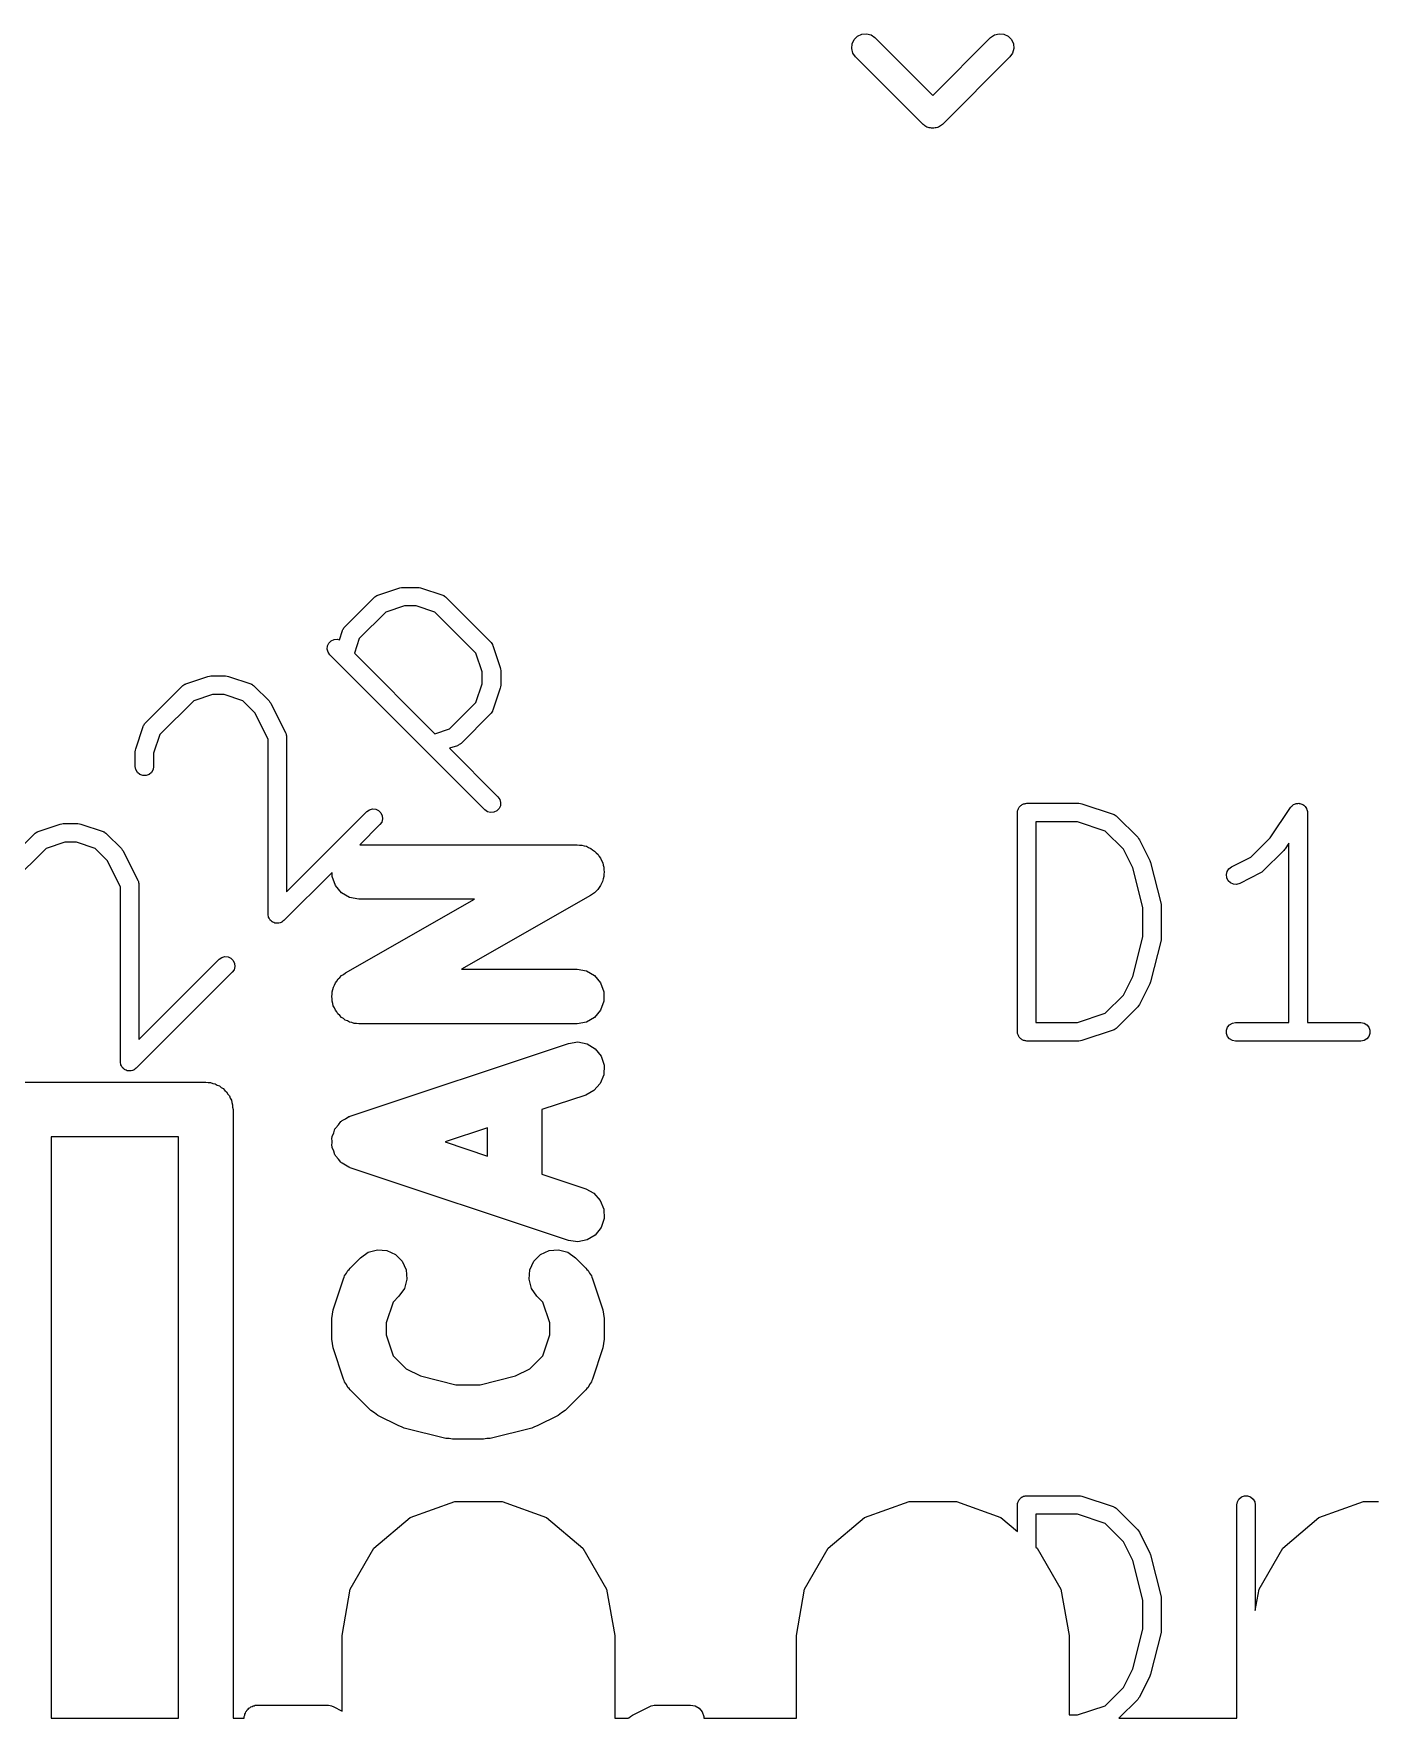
# Model space of a CAD drawing. Extents: x -2.2 to 86.5, y -78.6 to 9.2.
# Drawn here: x 23.05 to 30.43, y -65.95 to -56.68 of the extents above; entities that cross this region are included whole.
import ezdxf

# ---------------------------------------------------------------- set-up
doc = ezdxf.new("R2010")
doc.units = 0
doc.header["$MEASUREMENT"] = 0
doc.layers.add('BLACK', color=7, linetype='CONTINUOUS')

msp = doc.modelspace()

# ---------------------------------------------------------------- linework, layer by layer
at = {"layer": 'Black'}
for p, q in [((27.5563, -56.7359), (27.5673, -56.7123)), ((27.5673, -56.7123), (27.5858, -56.6939)), ((27.5858, -56.6939), (27.6094, -56.6828)), ((27.6094, -56.6828), (27.6353, -56.6806)), ((27.6353, -56.6806), (27.6605, -56.6873)), ((27.6605, -56.6873), (27.6818, -56.7023)), ((27.6818, -56.7023), (28, -57.0205)), ((28, -57.0205), (28.3182, -56.7023)), ((28.3182, -56.7023), (28.3395, -56.6873)), ((28.3395, -56.6873), (28.3647, -56.6806)), ((28.3647, -56.6806), (28.3906, -56.6828)), ((28.3906, -56.6828), (28.4142, -56.6939)), ((28.4142, -56.6939), (28.4327, -56.7123)), ((28.4327, -56.7123), (28.4437, -56.7359)), ((27.5541, -56.7618), (27.5563, -56.7359)), ((27.5608, -56.787), (27.5541, -56.7618)), ((27.5757, -56.8083), (27.5608, -56.787)), ((27.947, -57.1796), (27.5757, -56.8083)), ((28.4243, -56.8083), (28.053, -57.1796)), ((28.4392, -56.787), (28.4243, -56.8083)), ((28.4459, -56.7618), (28.4392, -56.787)), ((28.4437, -56.7359), (28.4459, -56.7618)), ((27.9523, -57.1833), (27.947, -57.1796)), ((27.957, -57.188), (27.9523, -57.1833)), ((27.9629, -57.1907), (27.957, -57.188)), ((27.9683, -57.1945), (27.9629, -57.1907)), ((28.0371, -57.1907), (28.0317, -57.1945)), ((28.043, -57.188), (28.0371, -57.1907)), ((28.0477, -57.1833), (28.043, -57.188)), ((28.053, -57.1796), (28.0477, -57.1833)), ((27.9746, -57.1962), (27.9683, -57.1945)), ((27.9806, -57.199), (27.9746, -57.1962)), ((27.9871, -57.1995), (27.9806, -57.199)), ((27.9935, -57.2012), (27.9871, -57.1995)), ((28, -57.2007), (27.9935, -57.2012)), ((28.0065, -57.2012), (28, -57.2007)), ((28.0129, -57.1995), (28.0065, -57.2012)), ((28.0194, -57.199), (28.0129, -57.1995)), ((28.0254, -57.1962), (28.0194, -57.199)), ((28.0317, -57.1945), (28.0254, -57.1962)), ((24.7641, -59.9453), (24.9266, -59.7828)), ((24.9266, -59.7828), (24.929, -59.7811)), ((24.929, -59.7811), (24.9309, -59.779)), ((24.9309, -59.779), (24.9362, -59.7761)), ((24.9362, -59.7761), (24.941, -59.7727)), ((24.941, -59.7727), (24.9439, -59.772)), ((24.9439, -59.772), (24.9464, -59.7706)), ((24.9464, -59.7706), (25.0683, -59.7299)), ((25.0683, -59.7299), (25.0764, -59.7287)), ((25.0764, -59.7287), (25.0844, -59.7273)), ((25.0844, -59.7273), (25.1656, -59.7273)), ((25.1656, -59.7273), (25.1736, -59.7287)), ((25.1736, -59.7287), (25.1817, -59.7299)), ((25.1817, -59.7299), (25.3036, -59.7706)), ((25.3036, -59.7706), (25.3061, -59.772)), ((25.3061, -59.772), (25.309, -59.7727)), ((25.309, -59.7727), (25.3138, -59.7761)), ((25.3138, -59.7761), (25.3191, -59.779)), ((25.3191, -59.779), (25.321, -59.7811)), ((25.321, -59.7811), (25.3234, -59.7828)), ((25.3234, -59.7828), (25.5672, -60.0266)), ((24.9899, -59.8632), (24.8444, -60.0087)), ((25.0926, -59.8289), (24.9899, -59.8632)), ((25.1574, -59.8289), (25.0926, -59.8289)), ((25.2601, -59.8632), (25.1574, -59.8289)), ((25.4868, -60.0899), (25.2601, -59.8632)), ((24.7352, -60.0151), (24.7518, -59.9652)), ((24.7518, -59.9652), (24.7532, -59.9626)), ((24.7532, -59.9626), (24.754, -59.9598)), ((24.754, -59.9598), (24.7574, -59.9549)), ((24.7574, -59.9549), (24.7602, -59.9497)), ((24.7602, -59.9497), (24.7624, -59.9477)), ((24.7624, -59.9477), (24.7641, -59.9453)), ((24.6681, -60.0669), (24.6697, -60.0494)), ((24.6697, -60.0494), (24.6771, -60.0334)), ((24.6771, -60.0334), (24.6896, -60.0209)), ((24.6896, -60.0209), (24.7056, -60.0134)), ((24.7056, -60.0134), (24.7232, -60.0119)), ((24.7232, -60.0119), (24.7352, -60.0151)), ((24.8444, -60.0087), (24.8175, -60.0894)), ((25.5672, -60.0266), (25.5688, -60.029)), ((25.5688, -60.029), (25.571, -60.0309)), ((25.571, -60.0309), (25.5739, -60.0362)), ((25.5739, -60.0362), (25.5773, -60.041)), ((25.5773, -60.041), (25.578, -60.0439)), ((25.578, -60.0439), (25.5794, -60.0464)), ((25.5794, -60.0464), (25.6201, -60.1683)), ((24.6727, -60.084), (24.6681, -60.0669)), ((24.6828, -60.0984), (24.6727, -60.084)), ((25.536, -60.9515), (24.6828, -60.0984)), ((24.8175, -60.0894), (25.2606, -60.5325)), ((25.5211, -60.1926), (25.4868, -60.0899)), ((23.8902, -60.2581), (24.0121, -60.2174)), ((24.0121, -60.2174), (24.0201, -60.2162)), ((24.0201, -60.2162), (24.0281, -60.2148)), ((24.0281, -60.2148), (24.1094, -60.2148)), ((24.1094, -60.2148), (24.1174, -60.2162)), ((24.1174, -60.2162), (24.1254, -60.2174)), ((24.1254, -60.2174), (24.2473, -60.2581)), ((25.5211, -60.2574), (25.5211, -60.1926)), ((25.6201, -60.1683), (25.6213, -60.1764)), ((25.6213, -60.1764), (25.6227, -60.1844)), ((25.6227, -60.1844), (25.6227, -60.2656)), ((23.6672, -60.4735), (23.8703, -60.2703)), ((23.8703, -60.2703), (23.8727, -60.2686)), ((23.8727, -60.2686), (23.8747, -60.2665)), ((23.8747, -60.2665), (23.8799, -60.2636)), ((23.8799, -60.2636), (23.8848, -60.2602)), ((23.8848, -60.2602), (23.8876, -60.2595)), ((23.8876, -60.2595), (23.8902, -60.2581)), ((24.0364, -60.3164), (23.9337, -60.3507)), ((24.1011, -60.3164), (24.0364, -60.3164)), ((24.2038, -60.3507), (24.1011, -60.3164)), ((24.2473, -60.2581), (24.2499, -60.2595)), ((24.2499, -60.2595), (24.2527, -60.2602)), ((24.2527, -60.2602), (24.2576, -60.2636)), ((24.2576, -60.2636), (24.2628, -60.2665)), ((24.2628, -60.2665), (24.2648, -60.2687)), ((24.2648, -60.2687), (24.2672, -60.2703)), ((24.2672, -60.2703), (24.3484, -60.3516)), ((25.4868, -60.3601), (25.5211, -60.2574)), ((25.6201, -60.2817), (25.5794, -60.4036)), ((25.6213, -60.2736), (25.6201, -60.2817)), ((25.6227, -60.2656), (25.6213, -60.2736)), ((23.9337, -60.3507), (23.7475, -60.5368)), ((24.2707, -60.4176), (24.2038, -60.3507)), ((24.3429, -60.562), (24.2707, -60.4176)), ((24.3484, -60.3516), (24.3531, -60.3582)), ((24.3531, -60.3582), (24.3579, -60.3648)), ((24.3579, -60.3648), (24.4392, -60.5273)), ((25.3413, -60.5056), (25.4868, -60.3601)), ((25.5672, -60.4234), (25.4047, -60.5859)), ((25.5688, -60.421), (25.5672, -60.4234)), ((25.571, -60.4191), (25.5688, -60.421)), ((25.5739, -60.4138), (25.571, -60.4191)), ((25.5773, -60.409), (25.5739, -60.4138)), ((25.578, -60.4061), (25.5773, -60.409)), ((25.5794, -60.4036), (25.578, -60.4061)), ((23.6143, -60.6152), (23.6549, -60.4933)), ((23.6549, -60.4933), (23.6563, -60.4907)), ((23.6563, -60.4907), (23.6571, -60.4879)), ((23.6571, -60.4879), (23.6605, -60.483)), ((23.6605, -60.483), (23.6633, -60.4778)), ((23.6633, -60.4778), (23.6655, -60.4759)), ((23.6655, -60.4759), (23.6672, -60.4735)), ((24.4392, -60.5273), (24.44, -60.5301)), ((25.2606, -60.5325), (25.3413, -60.5056)), ((23.6131, -60.6232), (23.6143, -60.6152)), ((23.7475, -60.5368), (23.7133, -60.6395)), ((24.3429, -61.525), (24.3429, -60.562)), ((24.44, -60.5301), (24.4415, -60.5326)), ((24.4415, -60.5326), (24.4425, -60.5385)), ((24.4425, -60.5385), (24.4442, -60.5442)), ((24.4442, -60.5442), (24.444, -60.5471)), ((24.444, -60.5471), (24.4445, -60.55)), ((24.4445, -60.55), (24.4445, -61.4024)), ((25.3848, -60.5982), (25.3409, -60.6128)), ((25.3409, -60.6128), (25.6078, -60.8797)), ((25.3874, -60.5968), (25.3848, -60.5982)), ((25.3902, -60.596), (25.3874, -60.5968)), ((25.3951, -60.5926), (25.3902, -60.596)), ((25.4003, -60.5898), (25.3951, -60.5926)), ((25.4023, -60.5876), (25.4003, -60.5898)), ((25.4047, -60.5859), (25.4023, -60.5876)), ((23.6117, -60.6313), (23.6131, -60.6232)), ((23.6117, -60.7125), (23.6117, -60.6313)), ((23.6148, -60.7299), (23.6117, -60.7125)), ((23.7133, -60.7125), (23.7102, -60.7299)), ((23.7133, -60.6395), (23.7133, -60.7125)), ((23.6236, -60.7452), (23.6148, -60.7299)), ((23.6371, -60.7565), (23.6236, -60.7452)), ((23.6537, -60.7625), (23.6371, -60.7565)), ((23.6713, -60.7625), (23.6537, -60.7625)), ((23.6879, -60.7565), (23.6713, -60.7625)), ((23.7014, -60.7452), (23.6879, -60.7565)), ((23.7102, -60.7299), (23.7014, -60.7452)), ((25.6078, -60.8797), (25.6179, -60.8942)), ((25.6179, -60.8942), (25.6225, -60.9112)), ((24.4445, -61.4024), (24.886, -60.961)), ((24.886, -60.961), (24.9004, -60.9508)), ((24.9004, -60.9508), (24.9174, -60.9463)), ((24.9174, -60.9463), (24.935, -60.9478)), ((24.935, -60.9478), (24.951, -60.9553)), ((24.951, -60.9553), (24.9635, -60.9677)), ((24.9635, -60.9677), (24.9709, -60.9837)), ((24.9709, -60.9837), (24.9725, -61.0013)), ((25.5504, -60.9617), (25.536, -60.9515)), ((25.5674, -60.9662), (25.5504, -60.9617)), ((25.585, -60.9647), (25.5674, -60.9662)), ((25.601, -60.9572), (25.585, -60.9647)), ((25.6135, -60.9448), (25.601, -60.9572)), ((25.6209, -60.9288), (25.6135, -60.9448)), ((25.6225, -60.9112), (25.6209, -60.9288)), ((28.4665, -60.966), (28.4672, -60.9617)), ((28.4665, -62.1725), (28.4665, -60.966)), ((28.4672, -60.9572), (28.4688, -60.9531)), ((28.4672, -60.9617), (28.4672, -60.9572)), ((28.4688, -60.9531), (28.4695, -60.9487)), ((28.4695, -60.9487), (28.4717, -60.9448)), ((28.4717, -60.9448), (28.4733, -60.9406)), ((28.4733, -60.9406), (28.4761, -60.9372)), ((28.4761, -60.9372), (28.4783, -60.9334)), ((28.4783, -60.9334), (28.4818, -60.9305)), ((28.4818, -60.9305), (28.4846, -60.9271)), ((28.4846, -60.9271), (28.4885, -60.9249)), ((28.4885, -60.9249), (28.4919, -60.9221)), ((28.4919, -60.9221), (28.496, -60.9205)), ((28.496, -60.9205), (28.4999, -60.9183)), ((28.4999, -60.9183), (28.5043, -60.9175)), ((28.5043, -60.9175), (28.5084, -60.916)), ((28.5084, -60.916), (28.5129, -60.916)), ((28.5129, -60.916), (28.5173, -60.9152)), ((28.5173, -60.9152), (28.8045, -60.9152)), ((28.8045, -60.9152), (28.8125, -60.9167)), ((28.8125, -60.9167), (28.8206, -60.9179)), ((28.8206, -60.9179), (28.9929, -60.9753)), ((28.9929, -60.9753), (28.9955, -60.9767)), ((28.9955, -60.9767), (28.9983, -60.9775)), ((28.9983, -60.9775), (29.0032, -60.9809)), ((29.0032, -60.9809), (29.0085, -60.9837)), ((29.0085, -60.9837), (29.0104, -60.9859)), ((29.0104, -60.9859), (29.0128, -60.9876)), ((29.0128, -60.9876), (29.1277, -61.1025)), ((29.8566, -61.106), (29.9688, -60.9379)), ((29.9688, -60.9379), (29.9707, -60.9358)), ((29.9707, -60.9358), (29.9721, -60.9334)), ((29.9721, -60.9334), (29.9768, -60.9295)), ((29.9768, -60.9295), (29.9809, -60.9251)), ((29.9809, -60.9251), (29.9835, -60.9239)), ((29.9835, -60.9239), (29.9856, -60.9221)), ((29.9856, -60.9221), (29.9913, -60.92)), ((29.9913, -60.92), (29.9968, -60.9173)), ((29.9968, -60.9173), (29.9996, -60.917)), ((29.9996, -60.917), (30.0022, -60.916)), ((30.0022, -60.916), (30.0083, -60.916)), ((30.0083, -60.916), (30.0143, -60.9154)), ((30.0143, -60.9154), (30.017, -60.916)), ((30.017, -60.916), (30.0198, -60.916)), ((30.0198, -60.916), (30.0255, -60.9181)), ((30.0255, -60.9181), (30.0314, -60.9195)), ((30.0314, -60.9195), (30.0338, -60.9211)), ((30.0338, -60.9211), (30.0364, -60.9221)), ((30.0364, -60.9221), (30.0411, -60.926)), ((30.0411, -60.926), (30.0461, -60.9293)), ((30.0461, -60.9293), (30.0478, -60.9316)), ((30.0478, -60.9316), (30.0499, -60.9334)), ((30.0499, -60.9334), (30.053, -60.9386)), ((30.053, -60.9386), (30.0566, -60.9435)), ((30.0566, -60.9435), (30.0574, -60.9462)), ((30.0574, -60.9462), (30.0588, -60.9487)), ((30.0588, -60.9487), (30.0598, -60.9546)), ((30.0598, -60.9546), (30.0615, -60.9605)), ((30.0615, -60.9605), (30.0613, -60.9633)), ((30.0613, -60.9633), (30.0618, -60.966)), ((30.0618, -60.966), (30.0618, -62.1217)), ((22.8547, -61.286), (23.0578, -61.0828)), ((23.0578, -61.0828), (23.0602, -61.0811)), ((23.0602, -61.0811), (23.0622, -61.079)), ((23.0622, -61.079), (23.0674, -61.0761)), ((23.0674, -61.0761), (23.0723, -61.0727)), ((23.0723, -61.0727), (23.0751, -61.072)), ((23.0751, -61.072), (23.0777, -61.0706)), ((23.0777, -61.0706), (23.1996, -61.0299)), ((23.1996, -61.0299), (23.2076, -61.0287)), ((23.2076, -61.0287), (23.2156, -61.0273)), ((23.2156, -61.0273), (23.2969, -61.0273)), ((23.2969, -61.0273), (23.3049, -61.0287)), ((23.3049, -61.0287), (23.3129, -61.0299)), ((23.3129, -61.0299), (23.4348, -61.0706)), ((23.4348, -61.0706), (23.4374, -61.072)), ((23.4374, -61.072), (23.4402, -61.0727)), ((23.4402, -61.0727), (23.4451, -61.0761)), ((23.4451, -61.0761), (23.4503, -61.079)), ((23.4503, -61.079), (23.4523, -61.0812)), ((23.4523, -61.0812), (23.4547, -61.0828)), ((23.4547, -61.0828), (23.5359, -61.1641)), ((24.9578, -61.0328), (24.8477, -61.1429)), ((24.9679, -61.0183), (24.9578, -61.0328)), ((24.9725, -61.0013), (24.9679, -61.0183)), ((28.5681, -61.0168), (28.5681, -62.1217)), ((28.7963, -61.0168), (28.5681, -61.0168)), ((28.9494, -61.0679), (28.7963, -61.0168)), ((29.05, -61.1685), (28.9494, -61.0679)), ((23.1212, -61.1632), (22.935, -61.3493)), ((23.2239, -61.1289), (23.1212, -61.1632)), ((23.2886, -61.1289), (23.2239, -61.1289)), ((23.3913, -61.1632), (23.2886, -61.1289)), ((23.4582, -61.2301), (23.3913, -61.1632)), ((23.5359, -61.1641), (23.5406, -61.1708)), ((23.5406, -61.1708), (23.5454, -61.1773)), ((23.5454, -61.1773), (23.6267, -61.3398)), ((24.8477, -61.1429), (26.0429, -61.1429)), ((26.0429, -61.1429), (26.0561, -61.1452)), ((26.0561, -61.1452), (26.0696, -61.1453)), ((26.0696, -61.1453), (26.0816, -61.1497)), ((26.0816, -61.1497), (26.0942, -61.1519)), ((26.0942, -61.1519), (26.1058, -61.1586)), ((26.1058, -61.1586), (26.1184, -61.1633)), ((26.1184, -61.1633), (26.1282, -61.1716)), ((26.1282, -61.1716), (26.1393, -61.1779)), ((26.1393, -61.1779), (26.1479, -61.1883)), ((29.1013, -61.271), (29.05, -61.1685)), ((29.1277, -61.1025), (29.1324, -61.1092)), ((29.1324, -61.1092), (29.1372, -61.1157)), ((29.1372, -61.1157), (29.1947, -61.2306)), ((29.7511, -61.2116), (29.8566, -61.106)), ((29.932, -61.1743), (29.8171, -61.2892)), ((29.9349, -61.1702), (29.932, -61.1743)), ((29.9384, -61.1666), (29.9349, -61.1702)), ((29.9602, -61.1338), (29.9384, -61.1666)), ((29.9602, -62.1217), (29.9602, -61.1338)), ((23.5304, -61.3745), (23.4582, -61.2301)), ((26.1479, -61.1883), (26.1582, -61.197)), ((26.1582, -61.197), (26.1645, -61.2081)), ((26.1645, -61.2081), (26.1728, -61.2179)), ((26.1728, -61.2179), (26.1774, -61.2305)), ((26.1774, -61.2305), (26.184, -61.2422)), ((26.184, -61.2422), (26.1862, -61.2548)), ((26.1862, -61.2548), (26.1906, -61.2668)), ((26.1906, -61.2668), (26.1906, -61.2803)), ((29.1947, -61.2306), (29.1963, -61.2359)), ((29.1963, -61.2359), (29.1985, -61.241)), ((29.1985, -61.241), (29.256, -61.4708)), ((29.6294, -61.2758), (29.6436, -61.2653)), ((29.6436, -61.2653), (29.7511, -61.2116)), ((23.6267, -61.3398), (23.6275, -61.3426)), ((23.6275, -61.3426), (23.629, -61.3451)), ((23.629, -61.3451), (23.63, -61.351)), ((23.63, -61.351), (23.6317, -61.3567)), ((23.6317, -61.3567), (23.6315, -61.3596)), ((23.6315, -61.3596), (23.632, -61.3625)), ((23.632, -61.3625), (23.632, -62.2149)), ((24.6951, -61.2955), (24.4297, -61.5609)), ((24.6951, -61.3189), (24.6951, -61.2955)), ((24.713, -61.3679), (24.6951, -61.3189)), ((26.1771, -61.3558), (26.1728, -61.3679)), ((26.1836, -61.3448), (26.1771, -61.3558)), ((26.186, -61.3315), (26.1836, -61.3448)), ((26.1906, -61.3189), (26.186, -61.3315)), ((26.1906, -61.2803), (26.1929, -61.2935)), ((26.1929, -61.2935), (26.1906, -61.3061)), ((26.1906, -61.3061), (26.1906, -61.3189)), ((29.1559, -61.4894), (29.1013, -61.271)), ((29.6156, -61.3077), (29.6197, -61.2906)), ((29.6176, -61.3252), (29.6156, -61.3077)), ((29.6255, -61.341), (29.6176, -61.3252)), ((29.6197, -61.2906), (29.6294, -61.2758)), ((29.6383, -61.3532), (29.6255, -61.341)), ((29.6545, -61.3602), (29.6383, -61.3532)), ((29.6721, -61.3612), (29.6545, -61.3602)), ((29.689, -61.3562), (29.6721, -61.3612)), ((29.8039, -61.2987), (29.689, -61.3562)), ((29.8105, -61.2939), (29.8039, -61.2987)), ((29.8171, -61.2892), (29.8105, -61.2939)), ((23.5304, -62.3375), (23.5304, -61.3745)), ((24.7464, -61.4078), (24.713, -61.3679)), ((24.7916, -61.4338), (24.7464, -61.4078)), ((24.7684, -61.8483), (25.478, -61.4429)), ((24.8429, -61.4429), (24.7916, -61.4338)), ((25.478, -61.4429), (24.8429, -61.4429)), ((26.1173, -61.4231), (25.4077, -61.8286)), ((26.1276, -61.4145), (26.1173, -61.4231)), ((26.1393, -61.4078), (26.1276, -61.4145)), ((26.1475, -61.398), (26.1393, -61.4078)), ((26.1573, -61.3898), (26.1475, -61.398)), ((26.1641, -61.3782), (26.1573, -61.3898)), ((26.1728, -61.3679), (26.1641, -61.3782)), ((24.3441, -61.5315), (24.3429, -61.525)), ((24.3447, -61.5381), (24.3441, -61.5315)), ((24.3456, -61.5402), (24.3447, -61.5381)), ((24.346, -61.5424), (24.3456, -61.5402)), ((24.3493, -61.5481), (24.346, -61.5424)), ((24.3521, -61.5541), (24.3493, -61.5481)), ((29.1559, -61.6492), (29.1559, -61.4894)), ((29.256, -61.4708), (29.2564, -61.477)), ((29.2564, -61.477), (29.2575, -61.4831)), ((29.2575, -61.4831), (29.2575, -61.6555)), ((24.3537, -61.5557), (24.3521, -61.5541)), ((24.3548, -61.5577), (24.3537, -61.5557)), ((24.3599, -61.5619), (24.3548, -61.5577)), ((24.3646, -61.5666), (24.3599, -61.5619)), ((24.3666, -61.5676), (24.3646, -61.5666)), ((24.3683, -61.569), (24.3666, -61.5676)), ((24.3746, -61.5713), (24.3683, -61.569)), ((24.3806, -61.5741), (24.3746, -61.5713)), ((24.3828, -61.5743), (24.3806, -61.5741)), ((24.3849, -61.575), (24.3828, -61.5743)), ((24.3916, -61.575), (24.3849, -61.575)), ((24.3982, -61.5756), (24.3916, -61.575)), ((24.4003, -61.575), (24.3982, -61.5756)), ((24.4026, -61.575), (24.4003, -61.575)), ((24.4088, -61.5728), (24.4026, -61.575)), ((24.4152, -61.571), (24.4088, -61.5728)), ((24.417, -61.5698), (24.4152, -61.571)), ((24.4191, -61.569), (24.417, -61.5698)), ((24.4242, -61.5647), (24.4191, -61.569)), ((24.4297, -61.5609), (24.4242, -61.5647)), ((29.1013, -61.8676), (29.1559, -61.6492)), ((29.256, -61.6678), (29.1985, -61.8976)), ((29.2564, -61.6616), (29.256, -61.6678)), ((29.2575, -61.6555), (29.2564, -61.6616)), ((23.632, -62.2149), (24.0735, -61.7735)), ((24.0735, -61.7735), (24.0879, -61.7633)), ((24.0879, -61.7633), (24.1049, -61.7588)), ((24.1049, -61.7588), (24.1225, -61.7603)), ((24.1225, -61.7603), (24.1385, -61.7678)), ((24.1385, -61.7678), (24.151, -61.7802)), ((24.151, -61.7802), (24.1584, -61.7962)), ((24.16, -61.8138), (24.1554, -61.8308)), ((24.1584, -61.7962), (24.16, -61.8138)), ((24.1453, -61.8453), (23.6172, -62.3734)), ((24.1554, -61.8308), (24.1453, -61.8453)), ((24.7021, -61.9266), (24.7086, -61.9156)), ((24.7086, -61.9156), (24.713, -61.9036)), ((24.713, -61.9036), (24.7216, -61.8933)), ((24.7216, -61.8933), (24.7284, -61.8816)), ((24.7284, -61.8816), (24.7382, -61.8735)), ((24.7382, -61.8735), (24.7464, -61.8637)), ((24.7464, -61.8637), (24.7581, -61.8569)), ((24.7581, -61.8569), (24.7684, -61.8483)), ((25.4077, -61.8286), (26.0429, -61.8286)), ((26.0429, -61.8286), (26.0942, -61.8376)), ((26.0942, -61.8376), (26.1393, -61.8637)), ((26.1393, -61.8637), (26.1728, -61.9036)), ((26.1728, -61.9036), (26.1906, -61.9525)), ((29.05, -61.9701), (29.1013, -61.8676)), ((29.1947, -61.908), (29.1372, -62.0229)), ((29.1963, -61.9027), (29.1947, -61.908)), ((29.1985, -61.8976), (29.1963, -61.9027)), ((24.6929, -61.9779), (24.6951, -61.9653)), ((24.6951, -61.9912), (24.6929, -61.9779)), ((24.6951, -61.9525), (24.6997, -61.9399)), ((24.6951, -61.9653), (24.6951, -61.9525)), ((24.6951, -62.0046), (24.6951, -61.9912)), ((24.6995, -62.0166), (24.6951, -62.0046)), ((24.6997, -61.9399), (24.7021, -61.9266)), ((26.1906, -62.0046), (26.1728, -62.0536)), ((26.1906, -61.9525), (26.1906, -62.0046)), ((28.9494, -62.0707), (29.05, -61.9701)), ((24.7017, -62.0292), (24.6995, -62.0166)), ((24.7084, -62.0409), (24.7017, -62.0292)), ((24.713, -62.0536), (24.7084, -62.0409)), ((24.7212, -62.0634), (24.713, -62.0536)), ((24.7275, -62.0745), (24.7212, -62.0634)), ((24.7378, -62.0832), (24.7275, -62.0745)), ((24.7464, -62.0935), (24.7378, -62.0832)), ((24.7575, -62.0999), (24.7464, -62.0935)), ((24.7673, -62.1081), (24.7575, -62.0999)), ((26.1393, -62.0935), (26.0942, -62.1195)), ((26.1728, -62.0536), (26.1393, -62.0935)), ((28.7963, -62.1217), (28.9494, -62.0707)), ((29.1277, -62.0361), (29.0128, -62.151)), ((29.1324, -62.0294), (29.1277, -62.0361)), ((29.1372, -62.0229), (29.1324, -62.0294)), ((24.7799, -62.1128), (24.7673, -62.1081)), ((24.7916, -62.1195), (24.7799, -62.1128)), ((24.8042, -62.1217), (24.7916, -62.1195)), ((24.8162, -62.1262), (24.8042, -62.1217)), ((24.8296, -62.1262), (24.8162, -62.1262)), ((24.8429, -62.1286), (24.8296, -62.1262)), ((26.0429, -62.1286), (24.8429, -62.1286)), ((26.0942, -62.1195), (26.0429, -62.1286)), ((28.4672, -62.1769), (28.4665, -62.1725)), ((28.4672, -62.1814), (28.4672, -62.1769)), ((28.4688, -62.1855), (28.4672, -62.1814)), ((28.4695, -62.1899), (28.4688, -62.1855)), ((28.4717, -62.1938), (28.4695, -62.1899)), ((28.4733, -62.1979), (28.4717, -62.1938)), ((28.5681, -62.1217), (28.7963, -62.1217)), ((28.9929, -62.1633), (28.8206, -62.2207)), ((28.9955, -62.1619), (28.9929, -62.1633)), ((28.9983, -62.1611), (28.9955, -62.1619)), ((29.0032, -62.1577), (28.9983, -62.1611)), ((29.0085, -62.1549), (29.0032, -62.1577)), ((29.0104, -62.1527), (29.0085, -62.1549)), ((29.0128, -62.151), (29.0104, -62.1527)), ((29.6163, -62.1637), (29.6223, -62.1471)), ((29.6163, -62.1814), (29.6163, -62.1637)), ((29.6223, -62.1979), (29.6163, -62.1814)), ((29.6223, -62.1471), (29.6337, -62.1336)), ((29.6337, -62.1336), (29.6489, -62.1248)), ((29.6489, -62.1248), (29.6663, -62.1217)), ((29.6663, -62.1217), (29.9602, -62.1217)), ((30.0618, -62.1217), (30.3557, -62.1217)), ((30.3557, -62.1217), (30.3731, -62.1248)), ((30.3731, -62.1248), (30.3884, -62.1336)), ((30.3884, -62.1336), (30.3997, -62.1471)), ((30.3997, -62.1471), (30.4058, -62.1637)), ((30.4058, -62.1814), (30.3997, -62.1979)), ((30.4058, -62.1637), (30.4058, -62.1814)), ((24.7954, -62.6363), (25.9954, -62.2363)), ((25.9954, -62.2363), (26.047, -62.2286)), ((26.047, -62.2286), (26.098, -62.2391)), ((26.098, -62.2391), (26.1424, -62.2663)), ((26.1424, -62.2663), (26.1748, -62.3071)), ((28.4761, -62.2014), (28.4733, -62.1979)), ((28.4783, -62.2052), (28.4761, -62.2014)), ((28.4818, -62.2081), (28.4783, -62.2052)), ((28.4846, -62.2115), (28.4818, -62.2081)), ((28.4885, -62.2137), (28.4846, -62.2115)), ((28.4919, -62.2165), (28.4885, -62.2137)), ((28.496, -62.2181), (28.4919, -62.2165)), ((28.4999, -62.2203), (28.496, -62.2181)), ((28.5043, -62.2211), (28.4999, -62.2203)), ((28.5084, -62.2226), (28.5043, -62.2211)), ((28.5129, -62.2226), (28.5084, -62.2226)), ((28.5173, -62.2233), (28.5129, -62.2226)), ((28.8045, -62.2233), (28.5173, -62.2233)), ((28.8125, -62.2219), (28.8045, -62.2233)), ((28.8206, -62.2207), (28.8125, -62.2219)), ((29.6337, -62.2115), (29.6223, -62.1979)), ((29.6489, -62.2203), (29.6337, -62.2115)), ((29.6663, -62.2233), (29.6489, -62.2203)), ((30.3557, -62.2233), (29.6663, -62.2233)), ((30.3731, -62.2203), (30.3557, -62.2233)), ((30.3884, -62.2115), (30.3731, -62.2203)), ((30.3997, -62.1979), (30.3884, -62.2115)), ((23.5316, -62.344), (23.5304, -62.3375)), ((23.5322, -62.3506), (23.5316, -62.344)), ((23.5331, -62.3527), (23.5322, -62.3506)), ((23.5335, -62.3549), (23.5331, -62.3527)), ((23.5368, -62.3606), (23.5335, -62.3549)), ((23.5396, -62.3666), (23.5368, -62.3606)), ((23.5412, -62.3682), (23.5396, -62.3666)), ((23.5423, -62.3702), (23.5412, -62.3682)), ((23.5474, -62.3744), (23.5423, -62.3702)), ((23.5521, -62.3791), (23.5474, -62.3744)), ((23.5541, -62.3801), (23.5521, -62.3791)), ((23.5558, -62.3815), (23.5541, -62.3801)), ((23.5621, -62.3838), (23.5558, -62.3815)), ((23.6045, -62.3823), (23.6027, -62.3835)), ((23.6066, -62.3815), (23.6045, -62.3823)), ((23.6117, -62.3772), (23.6066, -62.3815)), ((23.6172, -62.3734), (23.6117, -62.3772)), ((26.1748, -62.3071), (26.1912, -62.3566)), ((26.1912, -62.3566), (26.1898, -62.4086)), ((23, -62.45), (24, -62.45)), ((23.5681, -62.3866), (23.5621, -62.3838)), ((23.5703, -62.3868), (23.5681, -62.3866)), ((23.5724, -62.3875), (23.5703, -62.3868)), ((23.5791, -62.3875), (23.5724, -62.3875)), ((23.5857, -62.3881), (23.5791, -62.3875)), ((23.5878, -62.3875), (23.5857, -62.3881)), ((23.5901, -62.3875), (23.5878, -62.3875)), ((23.5963, -62.3853), (23.5901, -62.3875)), ((23.6027, -62.3835), (23.5963, -62.3853)), ((24, -62.45), (24.0129, -62.4523)), ((24.0129, -62.4523), (24.026, -62.4523)), ((24.026, -62.4523), (24.0384, -62.4568)), ((24.0384, -62.4568), (24.0513, -62.459)), ((24.0513, -62.459), (24.0627, -62.4656)), ((24.0627, -62.4656), (24.075, -62.4701)), ((24.075, -62.4701), (24.0851, -62.4785)), ((26.1707, -62.4571), (26.1361, -62.4961)), ((26.1898, -62.4086), (26.1707, -62.4571)), ((24.0851, -62.4785), (24.0964, -62.4851)), ((24.0964, -62.4851), (24.1049, -62.4951)), ((24.1049, -62.4951), (24.1149, -62.5036)), ((24.1149, -62.5036), (24.1215, -62.5149)), ((24.1215, -62.5149), (24.1299, -62.525)), ((24.1299, -62.525), (24.1344, -62.5373)), ((24.1344, -62.5373), (24.141, -62.5487)), ((24.141, -62.5487), (24.1432, -62.5616)), ((24.1432, -62.5616), (24.1477, -62.574)), ((26.0903, -62.5209), (25.85, -62.601)), ((26.1361, -62.4961), (26.0903, -62.5209)), ((24.1477, -62.574), (24.1477, -62.5871)), ((24.1477, -62.5871), (24.15, -62.6)), ((24.15, -62.6), (24.15, -65.95)), ((24.7469, -62.6642), (24.7496, -62.6611)), ((24.7496, -62.6611), (24.769, -62.6506)), ((24.769, -62.6506), (24.7877, -62.6391)), ((24.7877, -62.6391), (24.7918, -62.6382)), ((24.7918, -62.6382), (24.7954, -62.6363)), ((25.85, -62.601), (25.85, -62.9562)), ((23.15, -62.75), (23.15, -65.95)), ((23.85, -62.75), (23.15, -62.75)), ((23.85, -65.95), (23.85, -62.75)), ((24.6945, -62.7566), (24.6958, -62.7526)), ((24.6958, -62.7526), (24.6959, -62.7485)), ((24.6959, -62.7485), (24.704, -62.728)), ((24.704, -62.728), (24.711, -62.7071)), ((24.711, -62.7071), (24.7135, -62.7039)), ((24.7135, -62.7039), (24.715, -62.7001)), ((24.715, -62.7001), (24.7297, -62.6836)), ((24.7297, -62.6836), (24.7433, -62.6663)), ((24.7433, -62.6663), (24.7469, -62.6642)), ((25.55, -62.701), (25.3172, -62.7786)), ((25.55, -62.8562), (25.55, -62.701)), ((24.6951, -62.7786), (24.6945, -62.7566)), ((24.6945, -62.8006), (24.6951, -62.7786)), ((24.6958, -62.8045), (24.6945, -62.8006)), ((24.6959, -62.8086), (24.6958, -62.8045)), ((24.704, -62.8291), (24.6959, -62.8086)), ((24.711, -62.85), (24.704, -62.8291)), ((25.3172, -62.7786), (25.55, -62.8562)), ((24.7135, -62.8532), (24.711, -62.85)), ((24.715, -62.8571), (24.7135, -62.8532)), ((24.7297, -62.8736), (24.715, -62.8571)), ((24.7433, -62.8908), (24.7297, -62.8736)), ((24.7469, -62.893), (24.7433, -62.8908)), ((24.7496, -62.8961), (24.7469, -62.893)), ((24.769, -62.9065), (24.7496, -62.8961)), ((24.7877, -62.9181), (24.769, -62.9065)), ((24.7918, -62.9189), (24.7877, -62.9181)), ((24.7954, -62.9209), (24.7918, -62.9189)), ((25.9954, -63.3209), (24.7954, -62.9209)), ((25.85, -62.9562), (26.0903, -63.0363)), ((26.0903, -63.0363), (26.1361, -63.0611)), ((26.1361, -63.0611), (26.1707, -63.1001)), ((26.1707, -63.1001), (26.1898, -63.1485)), ((26.1912, -63.2006), (26.1748, -63.25)), ((26.1898, -63.1485), (26.1912, -63.2006)), ((26.1424, -63.2908), (26.098, -63.3181)), ((26.1748, -63.25), (26.1424, -63.2908)), ((24.8511, -63.4154), (24.8937, -63.3855)), ((24.8937, -63.3855), (24.9441, -63.372)), ((24.9441, -63.372), (24.996, -63.3765)), ((24.996, -63.3765), (25.0432, -63.3986)), ((25.0432, -63.3986), (25.08, -63.4354)), ((25.8057, -63.4354), (25.8425, -63.3986)), ((25.8425, -63.3986), (25.8897, -63.3765)), ((25.8897, -63.3765), (25.9416, -63.372)), ((25.9416, -63.372), (25.992, -63.3855)), ((25.992, -63.3855), (26.0346, -63.4154)), ((26.047, -63.3285), (25.9954, -63.3209)), ((26.098, -63.3181), (26.047, -63.3285)), ((24.7741, -63.5008), (24.7825, -63.4853)), ((24.7825, -63.4853), (24.789, -63.4796)), ((24.789, -63.4796), (24.7939, -63.4725)), ((24.7939, -63.4725), (24.8511, -63.4154)), ((25.08, -63.4354), (25.102, -63.4826)), ((25.102, -63.4826), (25.1066, -63.5345)), ((25.7791, -63.5345), (25.7837, -63.4826)), ((25.7837, -63.4826), (25.8057, -63.4354)), ((26.0346, -63.4154), (26.0918, -63.4725)), ((26.0918, -63.4725), (26.0967, -63.4796)), ((26.0967, -63.4796), (26.1032, -63.4853)), ((26.1032, -63.4853), (26.1116, -63.5008)), ((24.7006, -63.7026), (24.7577, -63.5311)), ((24.7577, -63.5311), (24.7618, -63.5235)), ((24.7618, -63.5235), (24.7641, -63.5152)), ((24.7641, -63.5152), (24.7741, -63.5008)), ((25.0931, -63.5848), (25.0632, -63.6275)), ((25.1066, -63.5345), (25.0931, -63.5848)), ((25.7926, -63.5848), (25.7791, -63.5345)), ((25.8225, -63.6275), (25.7926, -63.5848)), ((26.1116, -63.5008), (26.1217, -63.5152)), ((26.1217, -63.5152), (26.1239, -63.5235)), ((26.1239, -63.5235), (26.128, -63.5311)), ((26.128, -63.5311), (26.1852, -63.7026)), ((25.0311, -63.6596), (24.9929, -63.7743)), ((25.0632, -63.6275), (25.0311, -63.6596)), ((25.8546, -63.6596), (25.8225, -63.6275)), ((25.8929, -63.7743), (25.8546, -63.6596)), ((24.6929, -63.75), (24.697, -63.7263)), ((24.6929, -63.8643), (24.6929, -63.75)), ((24.697, -63.7263), (24.7006, -63.7026)), ((26.1852, -63.7026), (26.1887, -63.7263)), ((26.1887, -63.7263), (26.1929, -63.75)), ((26.1929, -63.75), (26.1929, -63.8643)), ((24.697, -63.888), (24.6929, -63.8643)), ((24.9929, -63.7743), (24.9929, -63.8399)), ((24.9929, -63.8399), (25.0311, -63.9547)), ((25.8546, -63.9547), (25.8929, -63.8399)), ((25.8929, -63.8399), (25.8929, -63.7743)), ((26.1929, -63.8643), (26.1887, -63.888)), ((24.7006, -63.9117), (24.697, -63.888)), ((24.7577, -64.0831), (24.7006, -63.9117)), ((25.0311, -63.9547), (25.1031, -64.0267)), ((25.7826, -64.0267), (25.8546, -63.9547)), ((26.1852, -63.9117), (26.128, -64.0831)), ((26.1887, -63.888), (26.1852, -63.9117)), ((25.1031, -64.0267), (25.1809, -64.0656)), ((25.7048, -64.0656), (25.7826, -64.0267)), ((24.7618, -64.0908), (24.7577, -64.0831)), ((24.7641, -64.0991), (24.7618, -64.0908)), ((24.7741, -64.1135), (24.7641, -64.0991)), ((24.7825, -64.129), (24.7741, -64.1135)), ((24.789, -64.1347), (24.7825, -64.129)), ((24.7939, -64.1418), (24.789, -64.1347)), ((24.9082, -64.2561), (24.7939, -64.1418)), ((25.1809, -64.0656), (25.3756, -64.1143)), ((25.3756, -64.1143), (25.5101, -64.1143)), ((25.5101, -64.1143), (25.7048, -64.0656)), ((26.0918, -64.1418), (25.9775, -64.2561)), ((26.0967, -64.1347), (26.0918, -64.1418)), ((26.1032, -64.129), (26.0967, -64.1347)), ((26.1116, -64.1135), (26.1032, -64.129)), ((26.1217, -64.0991), (26.1116, -64.1135)), ((26.1239, -64.0908), (26.1217, -64.0991)), ((26.128, -64.0831), (26.1239, -64.0908)), ((24.9279, -64.2698), (24.9082, -64.2561)), ((24.9472, -64.2842), (24.9279, -64.2698)), ((25.0615, -64.3413), (24.9472, -64.2842)), ((25.9385, -64.2842), (25.8242, -64.3413)), ((25.9578, -64.2698), (25.9385, -64.2842)), ((25.9775, -64.2561), (25.9578, -64.2698)), ((25.0772, -64.346), (25.0615, -64.3413)), ((25.0922, -64.3527), (25.0772, -64.346)), ((25.3208, -64.4098), (25.0922, -64.3527)), ((25.3391, -64.4111), (25.3208, -64.4098)), ((25.3571, -64.4143), (25.3391, -64.4111)), ((25.5286, -64.4143), (25.3571, -64.4143)), ((25.5466, -64.4111), (25.5286, -64.4143)), ((25.565, -64.4098), (25.5466, -64.4111)), ((25.7935, -64.3527), (25.565, -64.4098)), ((25.8085, -64.346), (25.7935, -64.3527)), ((25.8242, -64.3413), (25.8085, -64.346)), ((25.125, -64.8457), (25.3698, -64.7566)), ((25.3698, -64.7566), (25.6302, -64.7566)), ((25.6302, -64.7566), (25.875, -64.8457)), ((27.625, -64.8457), (27.8698, -64.7566)), ((27.8698, -64.7566), (28.1302, -64.7566)), ((28.1302, -64.7566), (28.375, -64.8457)), ((28.4665, -64.776), (28.4672, -64.7717)), ((28.4665, -64.9225), (28.4665, -64.776)), ((28.4672, -64.7672), (28.4688, -64.7631)), ((28.4672, -64.7717), (28.4672, -64.7672)), ((28.4688, -64.7631), (28.4695, -64.7587)), ((28.4695, -64.7587), (28.4717, -64.7548)), ((28.4717, -64.7548), (28.4733, -64.7506)), ((28.4733, -64.7506), (28.4761, -64.7472)), ((28.4761, -64.7472), (28.4783, -64.7434)), ((28.4783, -64.7434), (28.4818, -64.7405)), ((28.4818, -64.7405), (28.4846, -64.7371)), ((28.4846, -64.7371), (28.4885, -64.7349)), ((28.4885, -64.7349), (28.4919, -64.7321)), ((28.4919, -64.7321), (28.496, -64.7305)), ((28.496, -64.7305), (28.4999, -64.7283)), ((28.4999, -64.7283), (28.5043, -64.7275)), ((28.5043, -64.7275), (28.5084, -64.726)), ((28.5084, -64.726), (28.5129, -64.726)), ((28.5129, -64.726), (28.5173, -64.7252)), ((28.5173, -64.7252), (28.8045, -64.7252)), ((28.8045, -64.7252), (28.8125, -64.7267)), ((28.8125, -64.7267), (28.8206, -64.7279)), ((28.8206, -64.7279), (28.9929, -64.7853)), ((28.9929, -64.7853), (28.9955, -64.7867)), ((28.9955, -64.7867), (28.9983, -64.7875)), ((28.9983, -64.7875), (29.0032, -64.7909)), ((29.0032, -64.7909), (29.0085, -64.7937)), ((29.673, -64.776), (29.676, -64.7587)), ((29.673, -65.95), (29.673, -64.776)), ((29.676, -64.7587), (29.6848, -64.7434)), ((29.6848, -64.7434), (29.6984, -64.7321)), ((29.6984, -64.7321), (29.7149, -64.726)), ((29.7149, -64.726), (29.7326, -64.726)), ((29.7326, -64.726), (29.7492, -64.7321)), ((29.7492, -64.7321), (29.7627, -64.7434)), ((29.7627, -64.7434), (29.7715, -64.7587)), ((29.7715, -64.7587), (29.7746, -64.776)), ((29.7746, -64.776), (29.7746, -65.3559)), ((30.125, -64.8457), (30.3698, -64.7566)), ((30.3698, -64.7566), (30.4534, -64.7566)), ((24.9255, -65.0131), (25.125, -64.8457)), ((25.875, -64.8457), (26.0745, -65.0131)), ((27.4255, -65.0131), (27.625, -64.8457)), ((28.375, -64.8457), (28.4665, -64.9225)), ((28.5681, -64.8268), (28.5681, -65.0077)), ((28.7963, -64.8268), (28.5681, -64.8268)), ((28.9494, -64.8779), (28.7963, -64.8268)), ((29.05, -64.9785), (28.9494, -64.8779)), ((29.0085, -64.7937), (29.0104, -64.7959)), ((29.0104, -64.7959), (29.0128, -64.7976)), ((29.0128, -64.7976), (29.1277, -64.9125)), ((29.9255, -65.0131), (30.125, -64.8457)), ((29.1277, -64.9125), (29.1324, -64.9192)), ((29.1324, -64.9192), (29.1372, -64.9257)), ((29.1372, -64.9257), (29.1947, -65.0406)), ((24.7952, -65.2387), (24.9255, -65.0131)), ((26.0745, -65.0131), (26.2048, -65.2387)), ((27.2952, -65.2387), (27.4255, -65.0131)), ((28.5681, -65.0077), (28.5745, -65.0131)), ((28.5745, -65.0131), (28.7048, -65.2387)), ((29.1013, -65.081), (29.05, -64.9785)), ((29.1947, -65.0406), (29.1963, -65.0459)), ((29.1963, -65.0459), (29.1985, -65.051)), ((29.1985, -65.051), (29.256, -65.2808)), ((29.7952, -65.2387), (29.9255, -65.0131)), ((29.1559, -65.2994), (29.1013, -65.081)), ((24.75, -65.4952), (24.7952, -65.2387)), ((26.2048, -65.2387), (26.25, -65.4952)), ((27.25, -65.4952), (27.2952, -65.2387)), ((28.7048, -65.2387), (28.75, -65.4952)), ((29.7746, -65.3559), (29.7952, -65.2387)), ((29.1559, -65.4592), (29.1559, -65.2994)), ((29.256, -65.2808), (29.2564, -65.287)), ((29.2564, -65.287), (29.2575, -65.2931)), ((29.2575, -65.2931), (29.2575, -65.4655)), ((24.75, -65.9102), (24.75, -65.4952)), ((26.25, -65.4952), (26.25, -65.95)), ((27.25, -65.95), (27.25, -65.4952)), ((28.75, -65.4952), (28.75, -65.9317)), ((29.1013, -65.6776), (29.1559, -65.4592)), ((29.256, -65.4778), (29.1985, -65.7076)), ((29.2564, -65.4716), (29.256, -65.4778)), ((29.2575, -65.4655), (29.2564, -65.4716)), ((29.05, -65.7801), (29.1013, -65.6776)), ((29.1947, -65.718), (29.1372, -65.8329)), ((29.1963, -65.7127), (29.1947, -65.718)), ((29.1985, -65.7076), (29.1963, -65.7127)), ((28.9494, -65.8807), (29.05, -65.7801)), ((24.225, -65.9099), (24.2283, -65.9042)), ((24.2283, -65.9042), (24.2333, -65.9)), ((24.2333, -65.9), (24.2375, -65.8949)), ((24.2375, -65.8949), (24.2432, -65.8916)), ((24.2432, -65.8916), (24.2482, -65.8874)), ((24.2482, -65.8874), (24.2544, -65.8852)), ((24.2544, -65.8852), (24.2601, -65.8819)), ((24.2601, -65.8819), (24.2665, -65.8808)), ((24.2665, -65.8808), (24.2727, -65.8785)), ((24.2727, -65.8785), (24.2793, -65.8785)), ((24.2793, -65.8785), (24.2857, -65.8774)), ((24.2857, -65.8774), (24.6667, -65.8774)), ((24.6667, -65.8774), (24.6709, -65.8781)), ((24.6709, -65.8781), (24.6752, -65.8779)), ((24.6752, -65.8779), (24.6837, -65.8804)), ((24.6837, -65.8804), (24.6923, -65.8819)), ((24.6923, -65.8819), (24.6961, -65.8841)), ((24.6961, -65.8841), (24.7002, -65.8853)), ((24.7002, -65.8853), (24.75, -65.9102)), ((26.3474, -65.9329), (26.4426, -65.8853)), ((26.4426, -65.8853), (26.4468, -65.8841)), ((26.4468, -65.8841), (26.4505, -65.8819)), ((26.4505, -65.8819), (26.4592, -65.8804)), ((26.4592, -65.8804), (26.4676, -65.8779)), ((26.4676, -65.8779), (26.4719, -65.8781)), ((26.4719, -65.8781), (26.4762, -65.8774)), ((26.4762, -65.8774), (26.6667, -65.8774)), ((26.6667, -65.8774), (26.6923, -65.8819)), ((26.6923, -65.8819), (26.7149, -65.8949)), ((26.7149, -65.8949), (26.7316, -65.9149)), ((28.7963, -65.9317), (28.9494, -65.8807)), ((29.1277, -65.8461), (29.0238, -65.95)), ((29.1324, -65.8394), (29.1277, -65.8461)), ((29.1372, -65.8329), (29.1324, -65.8394)), ((23.15, -65.95), (23.85, -65.95)), ((24.15, -65.95), (24.2111, -65.95)), ((24.2111, -65.95), (24.2119, -65.9459)), ((24.2119, -65.9394), (24.2141, -65.9332)), ((24.2119, -65.9459), (24.2119, -65.9394)), ((24.2141, -65.9332), (24.2152, -65.9267)), ((24.2152, -65.9267), (24.2185, -65.921)), ((24.2185, -65.921), (24.2208, -65.9149)), ((24.2208, -65.9149), (24.225, -65.9099)), ((26.25, -65.95), (26.3249, -65.95)), ((26.3249, -65.95), (26.3279, -65.947)), ((26.3279, -65.947), (26.3378, -65.9401)), ((26.3378, -65.9401), (26.3474, -65.9329)), ((26.7316, -65.9149), (26.7405, -65.9394)), ((26.7405, -65.9394), (26.7405, -65.95)), ((26.7405, -65.95), (27.25, -65.95)), ((28.75, -65.9317), (28.7963, -65.9317)), ((29.0238, -65.95), (29.673, -65.95))]:
    msp.add_line(p, q, dxfattribs=at)

doc.saveas('drawing.dxf')
